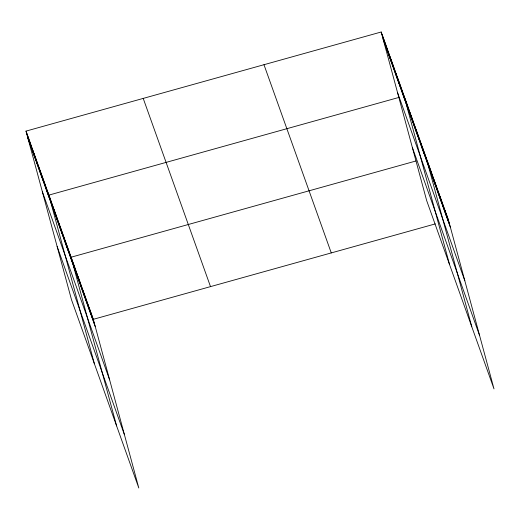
<?xml version="1.0" encoding="UTF-8"?>
<svg xmlns="http://www.w3.org/2000/svg" width="520" height="520" viewBox="0 0 520 520"><rect width="100%" height="100%" fill="white"/><g stroke="black" fill="none" stroke-linecap="round" stroke-linejoin="round"><path stroke-width="0.78" d="M26 131.112L93.301 319.325L138.808 488L71.513 299.786L26 131.112L381.193 31.999L448.487 220.214L494 388.888L426.699 200.675L381.193 31.999M398.944 97.422L48.88 195.104L94.393 363.779M416.026 160.966L71.091 257.212L116.603 425.887M93.301 319.325L435.305 223.893M383.149 39.273L450.45 227.487M397.521 92.534L464.822 280.748M412.328 147.413L479.629 335.628M263.978 64.707L331.272 252.922M143.215 98.403L210.509 286.618M27.963 138.385L95.264 326.599M42.334 191.646L109.635 379.86M57.142 246.525L124.436 434.733M447.635 217.828L449.599 225.095M446.778 215.436L448.74 222.709M445.926 213.05L447.889 220.317M445.075 210.659L447.031 217.932M444.216 208.273L446.179 215.54M443.365 205.881L445.328 213.155M442.507 203.489L444.47 210.763M441.656 201.103L443.619 208.377M440.798 198.712L442.76 205.985M439.946 196.326L441.909 203.6M439.094 193.934L441.058 201.208M438.237 191.549L440.2 198.822M437.385 189.156L439.348 196.43M436.527 186.771L438.49 194.044M435.675 184.379L437.638 191.653M434.824 181.994L436.781 189.267M433.966 179.602L435.929 186.875M433.115 177.216L435.078 184.489M432.257 174.824L434.219 182.097M431.405 172.439L433.368 179.712M430.553 170.047L432.51 177.32M429.696 167.661L431.659 174.935M428.844 165.269L430.807 172.542M427.986 162.883L429.949 170.157M427.135 160.492L429.098 167.765M426.276 158.106L471.79 326.781M425.425 155.714L427.388 162.988M424.574 153.328L426.537 160.602M423.716 150.937L425.678 158.21M422.864 148.551L424.827 155.818M422.006 146.159L423.969 153.433M421.154 143.774L423.118 151.041M420.303 141.381L422.26 148.655M419.445 138.996L421.408 146.263M418.594 136.604L420.557 143.877M417.736 134.219L419.699 141.486M416.884 131.827L418.847 139.1M416.032 129.441L417.989 136.708M415.175 127.049L417.137 134.323M414.323 124.657L416.286 131.93M413.465 122.272L415.428 129.545M412.613 119.88L414.576 127.153M411.756 117.494L413.719 124.767M410.904 115.102L412.867 122.376M410.053 112.716L412.016 119.99M409.195 110.325L411.157 117.598M408.343 107.939L410.306 115.213M407.485 105.547L409.448 112.82M406.634 103.162L408.597 110.435M405.782 100.77L407.738 108.043M404.924 98.384L406.887 105.658M404.072 95.992L449.585 264.667M403.188 93.535L405.151 100.809M402.311 91.072L404.274 98.345M401.434 88.608L403.39 95.882M400.55 86.151L402.512 93.424M399.672 83.688L401.635 90.961M398.788 81.224L400.751 88.498M397.911 78.767L399.874 86.041M397.033 76.303L398.996 83.577M396.149 73.84L398.112 81.114M395.272 71.383L397.235 78.657M394.387 68.919L396.351 76.193M393.51 66.456L395.473 73.73M392.632 63.999L394.596 71.273M391.749 61.536L393.712 68.809M390.871 59.079L392.834 66.346M389.987 56.615L391.95 63.889M389.11 54.152L391.072 61.425M388.232 51.695L390.195 58.962M387.348 49.231L389.311 56.505M386.471 46.768L388.434 54.041M385.593 44.311L387.55 51.578M384.709 41.847L386.672 49.12M383.832 39.384L385.794 46.657M382.947 36.927L384.911 44.194M382.07 34.463L384.033 41.736M92.443 316.933L94.406 324.207M91.591 314.548L93.555 321.822M90.734 312.156L92.697 319.43M89.882 309.771L91.845 317.044M89.031 307.378L90.987 314.652M88.173 304.993L90.135 312.267M87.321 302.601L89.284 309.875M86.463 300.216L88.426 307.489M85.612 297.824L87.575 305.097M84.76 295.438L86.716 302.712M83.902 293.046L85.865 300.32M83.05 290.661L85.013 297.928M82.193 288.269L84.156 295.542M81.341 285.883L83.304 293.15M80.483 283.491L82.446 290.764M79.632 281.106L81.594 288.373M78.78 278.714L80.743 285.987M77.922 276.328L79.885 283.595M77.07 273.936L79.034 281.209M76.213 271.544L78.175 278.817M75.361 269.159L77.324 276.432M74.51 266.767L76.466 274.04M73.651 264.381L75.615 271.655M72.8 261.989L74.763 269.262M71.942 259.603L73.905 266.877M70.239 254.826L72.195 262.1M69.381 252.434L71.344 259.708M68.53 250.049L70.493 257.322M67.672 247.656L69.635 254.93M66.82 245.271L68.783 252.544M65.962 242.879L67.925 250.153M65.111 240.494L67.073 247.767M64.259 238.102L66.222 245.375M63.401 235.716L65.364 242.989M62.55 233.324L64.513 240.597M61.691 230.939L63.655 238.212M60.84 228.547L62.803 235.82M59.989 226.161L61.945 233.435M59.13 223.769L61.093 231.042M58.279 221.383L60.242 228.657M57.421 218.992L59.384 226.265M56.57 216.606L58.532 223.873M55.718 214.214L57.675 221.488M54.86 211.828L56.823 219.096M54.009 209.436L55.971 216.71M53.151 207.051L55.114 214.318M52.299 204.659L54.262 211.933M51.441 202.274L53.404 209.541M50.59 199.881L52.552 207.155M49.738 197.496L51.701 204.763M48.002 192.641L49.966 199.914M47.118 190.183L49.082 197.457M46.241 187.72L48.204 194.994M45.364 185.256L47.327 192.53M44.48 182.8L46.443 190.073M43.602 180.336L45.565 187.609M42.718 177.873L44.681 185.146M41.841 175.416L43.803 182.689M40.963 172.952L42.926 180.225M40.079 170.489L42.042 177.762M39.202 168.031L41.164 175.305M38.324 165.568L40.281 172.842M37.44 163.111L39.403 170.378M36.562 160.648L38.526 167.921M35.678 158.184L37.642 165.458M34.801 155.727L36.764 162.994M33.923 153.263L35.88 160.537M33.039 150.8L35.003 158.073M32.162 148.343L34.125 155.61M31.278 145.88L33.241 153.153M30.401 143.416L32.364 150.69M29.523 140.959L31.48 148.233M28.639 138.495L30.602 145.769M27.762 136.032L29.724 143.305M26.878 133.575L28.84 140.849"/></g></svg>
